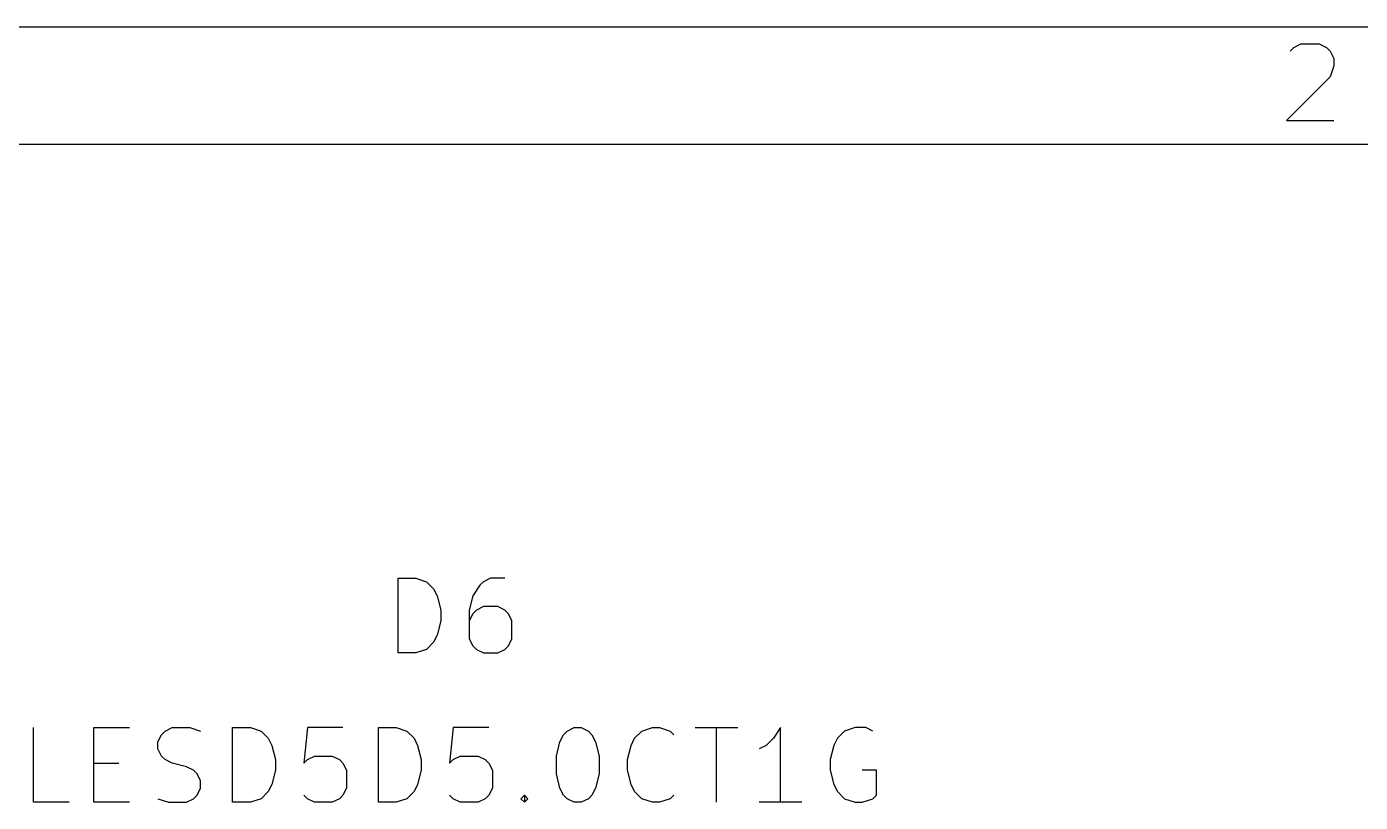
# Model space of a CAD drawing. Header units: inches. Extents: x 0.4 to 16.1, y -11.3 to -0.4.
# Drawn here: x 2.515 to 3.407, y -0.913 to -0.394 of the extents above; entities that cross this region are included whole.
import ezdxf

# ---------------------------------------------------------------- set-up
doc = ezdxf.new("R2010")
doc.units = ezdxf.units.IN
doc.header["$MEASUREMENT"] = 0
doc.layers.add('GREENSIXTYFIVE', color=129, linetype='CONTINUOUS')
doc.layers.add('RED', color=14, linetype='CONTINUOUS')

msp = doc.modelspace()

# ---------------------------------------------------------------- linework, layer by layer
at = {"layer": 'GREENSIXTYFIVE', "linetype": 'CONTINUOUS'}
for p, q in [((2.76309, -0.8128), (2.76309, -0.7628)), ((2.76309, -0.7628), (2.775, -0.7628)), ((2.76309, -0.8128), (2.76309, -0.7628)), ((2.76309, -0.7628), (2.775, -0.7628)), ((2.775, -0.7628), (2.78214, -0.76519)), ((2.775, -0.7628), (2.78214, -0.76519)), ((2.78214, -0.76519), (2.78691, -0.76995)), ((2.78214, -0.76519), (2.78691, -0.76995)), ((2.81786, -0.76757), (2.81309, -0.77471)), ((2.81786, -0.76757), (2.81309, -0.77471)), ((2.82024, -0.76519), (2.81786, -0.76757)), ((2.82024, -0.76519), (2.81786, -0.76757)), ((2.825, -0.7628), (2.82024, -0.76519)), ((2.825, -0.7628), (2.82024, -0.76519)), ((2.83452, -0.7628), (2.825, -0.7628)), ((2.83452, -0.7628), (2.825, -0.7628)), ((2.78691, -0.76995), (2.78929, -0.77471)), ((2.78691, -0.76995), (2.78929, -0.77471)), ((2.78929, -0.77471), (2.79167, -0.78423)), ((2.78929, -0.77471), (2.79167, -0.78423)), ((2.81309, -0.77471), (2.81072, -0.78423)), ((2.81309, -0.77471), (2.81072, -0.78423)), ((2.79167, -0.78423), (2.79167, -0.79137)), ((2.79167, -0.78423), (2.79167, -0.79137)), ((2.81072, -0.78423), (2.81072, -0.80328)), ((2.81072, -0.78423), (2.81072, -0.80328)), ((2.81548, -0.78423), (2.81309, -0.78661)), ((2.81548, -0.78423), (2.81309, -0.78661)), ((2.82024, -0.78185), (2.81548, -0.78423)), ((2.82024, -0.78185), (2.81548, -0.78423)), ((2.82976, -0.78185), (2.82024, -0.78185)), ((2.82976, -0.78185), (2.82024, -0.78185)), ((2.83452, -0.78423), (2.82976, -0.78185)), ((2.83452, -0.78423), (2.82976, -0.78185)), ((2.83691, -0.78661), (2.83452, -0.78423)), ((2.83691, -0.78661), (2.83452, -0.78423)), ((2.79167, -0.79137), (2.78929, -0.8009)), ((2.79167, -0.79137), (2.78929, -0.8009)), ((2.81309, -0.78661), (2.81072, -0.79137)), ((2.81309, -0.78661), (2.81072, -0.79137)), ((2.83929, -0.79137), (2.83691, -0.78661)), ((2.83929, -0.79137), (2.83691, -0.78661)), ((2.83929, -0.80328), (2.83929, -0.79137)), ((2.83929, -0.80328), (2.83929, -0.79137)), ((2.78929, -0.8009), (2.78691, -0.80566)), ((2.78929, -0.8009), (2.78691, -0.80566)), ((2.81072, -0.80328), (2.81309, -0.80804)), ((2.81072, -0.80328), (2.81309, -0.80804)), ((2.83691, -0.80804), (2.83929, -0.80328)), ((2.83691, -0.80804), (2.83929, -0.80328)), ((2.78214, -0.81043), (2.775, -0.8128)), ((2.78214, -0.81043), (2.775, -0.8128)), ((2.78691, -0.80566), (2.78214, -0.81043)), ((2.78691, -0.80566), (2.78214, -0.81043)), ((2.81309, -0.80804), (2.81548, -0.81043)), ((2.81309, -0.80804), (2.81548, -0.81043)), ((2.81548, -0.81043), (2.82024, -0.8128)), ((2.81548, -0.81043), (2.82024, -0.8128)), ((2.82976, -0.8128), (2.83452, -0.81043)), ((2.82976, -0.8128), (2.83452, -0.81043)), ((2.83452, -0.81043), (2.83691, -0.80804)), ((2.83452, -0.81043), (2.83691, -0.80804)), ((2.775, -0.8128), (2.76309, -0.8128)), ((2.775, -0.8128), (2.76309, -0.8128)), ((2.82024, -0.8128), (2.82976, -0.8128)), ((2.82024, -0.8128), (2.82976, -0.8128)), ((2.51905, -0.9128), (2.51905, -0.8628)), ((2.51905, -0.9128), (2.51905, -0.8628)), ((2.55952, -0.9128), (2.55952, -0.8628)), ((2.55952, -0.8628), (2.58333, -0.8628)), ((2.55952, -0.9128), (2.55952, -0.8628)), ((2.55952, -0.8628), (2.58333, -0.8628)), ((2.60476, -0.86757), (2.60714, -0.86519)), ((2.60476, -0.86757), (2.60714, -0.86519)), ((2.60714, -0.86519), (2.61191, -0.8628)), ((2.60714, -0.86519), (2.61191, -0.8628)), ((2.61191, -0.8628), (2.62381, -0.8628)), ((2.61191, -0.8628), (2.62381, -0.8628)), ((2.62381, -0.8628), (2.63095, -0.86519)), ((2.62381, -0.8628), (2.63095, -0.86519)), ((2.65238, -0.9128), (2.65238, -0.8628)), ((2.65238, -0.8628), (2.66428, -0.8628)), ((2.65238, -0.9128), (2.65238, -0.8628)), ((2.65238, -0.8628), (2.66428, -0.8628)), ((2.66428, -0.8628), (2.67143, -0.86519)), ((2.66428, -0.8628), (2.67143, -0.86519)), ((2.67143, -0.86519), (2.67619, -0.86995)), ((2.67143, -0.86519), (2.67619, -0.86995)), ((2.70238, -0.8628), (2.7, -0.88661)), ((2.70238, -0.8628), (2.7, -0.88661)), ((2.72619, -0.8628), (2.70238, -0.8628)), ((2.72619, -0.8628), (2.70238, -0.8628)), ((2.75, -0.9128), (2.75, -0.8628)), ((2.75, -0.8628), (2.7619, -0.8628)), ((2.75, -0.9128), (2.75, -0.8628)), ((2.75, -0.8628), (2.7619, -0.8628)), ((2.7619, -0.8628), (2.76904, -0.86519)), ((2.7619, -0.8628), (2.76904, -0.86519)), ((2.76904, -0.86519), (2.77381, -0.86995)), ((2.76904, -0.86519), (2.77381, -0.86995)), ((2.8, -0.8628), (2.79762, -0.88661)), ((2.8, -0.8628), (2.79762, -0.88661)), ((2.82381, -0.8628), (2.8, -0.8628)), ((2.82381, -0.8628), (2.8, -0.8628)), ((2.87381, -0.86757), (2.87619, -0.86519)), ((2.87381, -0.86757), (2.87619, -0.86519)), ((2.87619, -0.86519), (2.88095, -0.8628)), ((2.87619, -0.86519), (2.88095, -0.8628)), ((2.88095, -0.8628), (2.88571, -0.8628)), ((2.88095, -0.8628), (2.88571, -0.8628)), ((2.88571, -0.8628), (2.89047, -0.86519)), ((2.88571, -0.8628), (2.89047, -0.86519)), ((2.89047, -0.86519), (2.89285, -0.86757)), ((2.89047, -0.86519), (2.89285, -0.86757)), ((2.92143, -0.86995), (2.92619, -0.86519)), ((2.92143, -0.86995), (2.92619, -0.86519)), ((2.92619, -0.86519), (2.93333, -0.8628)), ((2.92619, -0.86519), (2.93333, -0.8628)), ((2.93333, -0.8628), (2.93809, -0.8628)), ((2.93333, -0.8628), (2.93809, -0.8628)), ((2.93809, -0.8628), (2.94524, -0.86519)), ((2.93809, -0.8628), (2.94524, -0.86519)), ((2.94524, -0.86519), (2.94761, -0.86757)), ((2.94524, -0.86519), (2.94761, -0.86757)), ((2.9619, -0.8628), (2.99047, -0.8628)), ((2.9619, -0.8628), (2.99047, -0.8628)), ((2.97619, -0.9128), (2.97619, -0.8628)), ((2.97619, -0.9128), (2.97619, -0.8628)), ((3.01904, -0.8628), (3.01428, -0.86995)), ((3.01904, -0.8628), (3.01428, -0.86995)), ((3.01904, -0.9128), (3.01904, -0.8628)), ((3.01904, -0.9128), (3.01904, -0.8628)), ((3.0619, -0.86519), (3.05714, -0.86995)), ((3.0619, -0.86519), (3.05714, -0.86995)), ((3.06904, -0.8628), (3.0619, -0.86519)), ((3.06904, -0.8628), (3.0619, -0.86519)), ((3.07619, -0.8628), (3.06904, -0.8628)), ((3.07619, -0.8628), (3.06904, -0.8628)), ((3.08095, -0.86519), (3.07619, -0.8628)), ((3.08095, -0.86519), (3.07619, -0.8628)), ((2.60238, -0.87233), (2.60476, -0.86757)), ((2.60238, -0.87233), (2.60476, -0.86757)), ((2.60238, -0.87709), (2.60238, -0.87233)), ((2.60238, -0.87709), (2.60238, -0.87233)), ((2.67619, -0.86995), (2.67857, -0.87471)), ((2.67619, -0.86995), (2.67857, -0.87471)), ((2.67857, -0.87471), (2.68095, -0.88423)), ((2.67857, -0.87471), (2.68095, -0.88423)), ((2.77381, -0.86995), (2.77619, -0.87471)), ((2.77381, -0.86995), (2.77619, -0.87471)), ((2.77619, -0.87471), (2.77857, -0.88423)), ((2.77619, -0.87471), (2.77857, -0.88423)), ((2.86905, -0.88185), (2.87143, -0.87233)), ((2.86905, -0.88185), (2.87143, -0.87233)), ((2.87143, -0.87233), (2.87381, -0.86757)), ((2.87143, -0.87233), (2.87381, -0.86757)), ((2.89285, -0.86757), (2.89524, -0.87233)), ((2.89285, -0.86757), (2.89524, -0.87233)), ((2.89524, -0.87233), (2.89762, -0.88185)), ((2.89524, -0.87233), (2.89762, -0.88185)), ((2.91667, -0.88423), (2.91904, -0.87471)), ((2.91667, -0.88423), (2.91904, -0.87471)), ((2.91904, -0.87471), (2.92143, -0.86995)), ((2.91904, -0.87471), (2.92143, -0.86995)), ((3.00952, -0.87471), (3.00476, -0.87709)), ((3.00952, -0.87471), (3.00476, -0.87709)), ((3.01428, -0.86995), (3.00952, -0.87471)), ((3.01428, -0.86995), (3.00952, -0.87471)), ((3.05476, -0.87471), (3.05238, -0.88423)), ((3.05476, -0.87471), (3.05238, -0.88423)), ((3.05714, -0.86995), (3.05476, -0.87471)), ((3.05714, -0.86995), (3.05476, -0.87471)), ((2.60476, -0.88185), (2.60238, -0.87709)), ((2.60476, -0.88185), (2.60238, -0.87709)), ((2.60714, -0.88423), (2.60476, -0.88185)), ((2.60714, -0.88423), (2.60476, -0.88185)), ((2.70238, -0.88423), (2.70714, -0.88185)), ((2.70238, -0.88423), (2.70714, -0.88185)), ((2.70714, -0.88185), (2.71905, -0.88185)), ((2.70714, -0.88185), (2.71905, -0.88185)), ((2.71905, -0.88185), (2.72381, -0.88423)), ((2.71905, -0.88185), (2.72381, -0.88423)), ((2.8, -0.88423), (2.80476, -0.88185)), ((2.8, -0.88423), (2.80476, -0.88185)), ((2.80476, -0.88185), (2.81667, -0.88185)), ((2.80476, -0.88185), (2.81667, -0.88185)), ((2.81667, -0.88185), (2.82143, -0.88423)), ((2.81667, -0.88185), (2.82143, -0.88423)), ((2.86905, -0.89376), (2.86905, -0.88185)), ((2.86905, -0.89376), (2.86905, -0.88185)), ((2.89762, -0.88185), (2.89762, -0.89376)), ((2.89762, -0.88185), (2.89762, -0.89376)), ((2.55952, -0.88661), (2.57619, -0.88661)), ((2.55952, -0.88661), (2.57619, -0.88661)), ((2.61191, -0.88661), (2.60714, -0.88423)), ((2.61191, -0.88661), (2.60714, -0.88423)), ((2.62143, -0.889), (2.61191, -0.88661)), ((2.62143, -0.889), (2.61191, -0.88661)), ((2.62619, -0.89137), (2.62143, -0.889)), ((2.62619, -0.89137), (2.62143, -0.889)), ((2.62857, -0.89376), (2.62619, -0.89137)), ((2.62857, -0.89376), (2.62619, -0.89137)), ((2.68095, -0.89137), (2.67857, -0.9009)), ((2.68095, -0.89137), (2.67857, -0.9009)), ((2.68095, -0.88423), (2.68095, -0.89137)), ((2.68095, -0.88423), (2.68095, -0.89137)), ((2.7, -0.88661), (2.70238, -0.88423)), ((2.7, -0.88661), (2.70238, -0.88423)), ((2.72381, -0.88423), (2.72619, -0.88661)), ((2.72381, -0.88423), (2.72619, -0.88661)), ((2.72619, -0.88661), (2.72857, -0.89137)), ((2.72619, -0.88661), (2.72857, -0.89137)), ((2.72857, -0.89137), (2.72857, -0.90328)), ((2.72857, -0.89137), (2.72857, -0.90328)), ((2.77857, -0.89137), (2.77619, -0.9009)), ((2.77857, -0.89137), (2.77619, -0.9009)), ((2.77857, -0.88423), (2.77857, -0.89137)), ((2.77857, -0.88423), (2.77857, -0.89137)), ((2.79762, -0.88661), (2.8, -0.88423)), ((2.79762, -0.88661), (2.8, -0.88423)), ((2.82143, -0.88423), (2.82381, -0.88661)), ((2.82143, -0.88423), (2.82381, -0.88661)), ((2.82381, -0.88661), (2.82619, -0.89137)), ((2.82381, -0.88661), (2.82619, -0.89137)), ((2.82619, -0.89137), (2.82619, -0.90328)), ((2.82619, -0.89137), (2.82619, -0.90328)), ((2.91667, -0.89137), (2.91667, -0.88423)), ((2.91667, -0.89137), (2.91667, -0.88423)), ((2.91904, -0.9009), (2.91667, -0.89137)), ((2.91904, -0.9009), (2.91667, -0.89137)), ((3.05238, -0.88423), (3.05238, -0.89137)), ((3.05238, -0.88423), (3.05238, -0.89137)), ((3.05238, -0.89137), (3.05476, -0.9009)), ((3.05238, -0.89137), (3.05476, -0.9009)), ((3.08333, -0.89137), (3.0738, -0.89137)), ((3.08333, -0.89137), (3.0738, -0.89137)), ((3.08333, -0.90804), (3.08333, -0.89137)), ((3.08333, -0.90804), (3.08333, -0.89137)), ((2.63095, -0.89852), (2.62857, -0.89376)), ((2.63095, -0.89852), (2.62857, -0.89376)), ((2.63095, -0.90328), (2.63095, -0.89852)), ((2.63095, -0.90328), (2.63095, -0.89852)), ((2.67857, -0.9009), (2.67619, -0.90566)), ((2.67857, -0.9009), (2.67619, -0.90566)), ((2.77619, -0.9009), (2.77381, -0.90566)), ((2.77619, -0.9009), (2.77381, -0.90566)), ((2.87143, -0.90328), (2.86905, -0.89376)), ((2.87143, -0.90328), (2.86905, -0.89376)), ((2.89762, -0.89376), (2.89524, -0.90328)), ((2.89762, -0.89376), (2.89524, -0.90328)), ((2.92143, -0.90566), (2.91904, -0.9009)), ((2.92143, -0.90566), (2.91904, -0.9009)), ((3.05476, -0.9009), (3.05714, -0.90566)), ((3.05476, -0.9009), (3.05714, -0.90566)), ((2.60238, -0.91043), (2.60952, -0.9128)), ((2.60238, -0.91043), (2.60952, -0.9128)), ((2.62143, -0.9128), (2.62619, -0.91043)), ((2.62143, -0.9128), (2.62619, -0.91043)), ((2.62619, -0.91043), (2.62857, -0.90804)), ((2.62619, -0.91043), (2.62857, -0.90804)), ((2.62857, -0.90804), (2.63095, -0.90328)), ((2.62857, -0.90804), (2.63095, -0.90328)), ((2.67143, -0.91043), (2.66428, -0.9128)), ((2.67143, -0.91043), (2.66428, -0.9128)), ((2.67619, -0.90566), (2.67143, -0.91043)), ((2.67619, -0.90566), (2.67143, -0.91043)), ((2.70238, -0.91043), (2.7, -0.90804)), ((2.70238, -0.91043), (2.7, -0.90804)), ((2.70714, -0.9128), (2.70238, -0.91043)), ((2.70714, -0.9128), (2.70238, -0.91043)), ((2.72381, -0.91043), (2.71905, -0.9128)), ((2.72381, -0.91043), (2.71905, -0.9128)), ((2.72619, -0.90804), (2.72381, -0.91043)), ((2.72619, -0.90804), (2.72381, -0.91043)), ((2.72857, -0.90328), (2.72619, -0.90804)), ((2.72857, -0.90328), (2.72619, -0.90804)), ((2.76904, -0.91043), (2.7619, -0.9128)), ((2.76904, -0.91043), (2.7619, -0.9128)), ((2.77381, -0.90566), (2.76904, -0.91043)), ((2.77381, -0.90566), (2.76904, -0.91043)), ((2.8, -0.91043), (2.79762, -0.90804)), ((2.8, -0.91043), (2.79762, -0.90804)), ((2.80476, -0.9128), (2.8, -0.91043)), ((2.80476, -0.9128), (2.8, -0.91043)), ((2.82143, -0.91043), (2.81667, -0.9128)), ((2.82143, -0.91043), (2.81667, -0.9128)), ((2.82381, -0.90804), (2.82143, -0.91043)), ((2.82381, -0.90804), (2.82143, -0.91043)), ((2.82619, -0.90328), (2.82381, -0.90804)), ((2.82619, -0.90328), (2.82381, -0.90804)), ((2.84524, -0.91043), (2.84761, -0.90804)), ((2.84524, -0.91043), (2.84761, -0.90804)), ((2.84761, -0.9128), (2.84524, -0.91043)), ((2.84761, -0.9128), (2.84524, -0.91043)), ((2.84761, -0.90804), (2.85, -0.91043)), ((2.84761, -0.90804), (2.84761, -0.9128)), ((2.84761, -0.90804), (2.85, -0.91043)), ((2.84761, -0.90804), (2.84761, -0.9128)), ((2.85, -0.91043), (2.84761, -0.9128)), ((2.85, -0.91043), (2.84761, -0.9128)), ((2.87381, -0.90804), (2.87143, -0.90328)), ((2.87381, -0.90804), (2.87143, -0.90328)), ((2.87619, -0.91043), (2.87381, -0.90804)), ((2.87619, -0.91043), (2.87381, -0.90804)), ((2.88095, -0.9128), (2.87619, -0.91043)), ((2.88095, -0.9128), (2.87619, -0.91043)), ((2.89047, -0.91043), (2.88571, -0.9128)), ((2.89047, -0.91043), (2.88571, -0.9128)), ((2.89285, -0.90804), (2.89047, -0.91043)), ((2.89285, -0.90804), (2.89047, -0.91043)), ((2.89524, -0.90328), (2.89285, -0.90804)), ((2.89524, -0.90328), (2.89285, -0.90804)), ((2.92619, -0.91043), (2.92143, -0.90566)), ((2.92619, -0.91043), (2.92143, -0.90566)), ((2.93333, -0.9128), (2.92619, -0.91043)), ((2.93333, -0.9128), (2.92619, -0.91043)), ((2.94524, -0.91043), (2.93809, -0.9128)), ((2.94524, -0.91043), (2.93809, -0.9128)), ((2.94761, -0.90804), (2.94524, -0.91043)), ((2.94761, -0.90804), (2.94524, -0.91043)), ((3.05714, -0.90566), (3.0619, -0.91043)), ((3.05714, -0.90566), (3.0619, -0.91043)), ((3.0619, -0.91043), (3.06904, -0.9128)), ((3.0619, -0.91043), (3.06904, -0.9128)), ((3.0738, -0.9128), (3.08095, -0.91043)), ((3.0738, -0.9128), (3.08095, -0.91043)), ((3.08095, -0.91043), (3.08333, -0.90804)), ((3.08095, -0.91043), (3.08333, -0.90804)), ((2.54286, -0.9128), (2.51905, -0.9128)), ((2.54286, -0.9128), (2.51905, -0.9128)), ((2.58333, -0.9128), (2.55952, -0.9128)), ((2.58333, -0.9128), (2.55952, -0.9128)), ((2.60952, -0.9128), (2.62143, -0.9128)), ((2.60952, -0.9128), (2.62143, -0.9128)), ((2.66428, -0.9128), (2.65238, -0.9128)), ((2.66428, -0.9128), (2.65238, -0.9128)), ((2.71905, -0.9128), (2.70714, -0.9128)), ((2.71905, -0.9128), (2.70714, -0.9128)), ((2.7619, -0.9128), (2.75, -0.9128)), ((2.7619, -0.9128), (2.75, -0.9128)), ((2.81667, -0.9128), (2.80476, -0.9128)), ((2.81667, -0.9128), (2.80476, -0.9128)), ((2.88571, -0.9128), (2.88095, -0.9128)), ((2.88571, -0.9128), (2.88095, -0.9128)), ((2.93809, -0.9128), (2.93333, -0.9128)), ((2.93809, -0.9128), (2.93333, -0.9128)), ((3.03333, -0.9128), (3.00476, -0.9128)), ((3.03333, -0.9128), (3.00476, -0.9128)), ((3.06904, -0.9128), (3.0738, -0.9128)), ((3.06904, -0.9128), (3.0738, -0.9128))]:
    msp.add_line(p, q, dxfattribs=at)
at = {"layer": 'RED', "linetype": 'CONTINUOUS'}
for p, q in [((0.3937, -0.3937), (16.1413, -0.3937)), ((3.36009, -0.41014), (3.36252, -0.4077)), ((3.36252, -0.4077), (3.3674, -0.40526)), ((3.3674, -0.40526), (3.37958, -0.40526)), ((3.37958, -0.40526), (3.38446, -0.4077)), ((3.38446, -0.4077), (3.38689, -0.41014)), ((3.38689, -0.41014), (3.38933, -0.41501)), ((3.38933, -0.41501), (3.38933, -0.41989)), ((3.38689, -0.4272), (3.35765, -0.45644)), ((3.38933, -0.41989), (3.38689, -0.4272)), ((3.35765, -0.45644), (3.38933, -0.45644)), ((0.47244, -0.47244), (16.06256, -0.47244))]:
    msp.add_line(p, q, dxfattribs=at)

doc.saveas('drawing.dxf')
